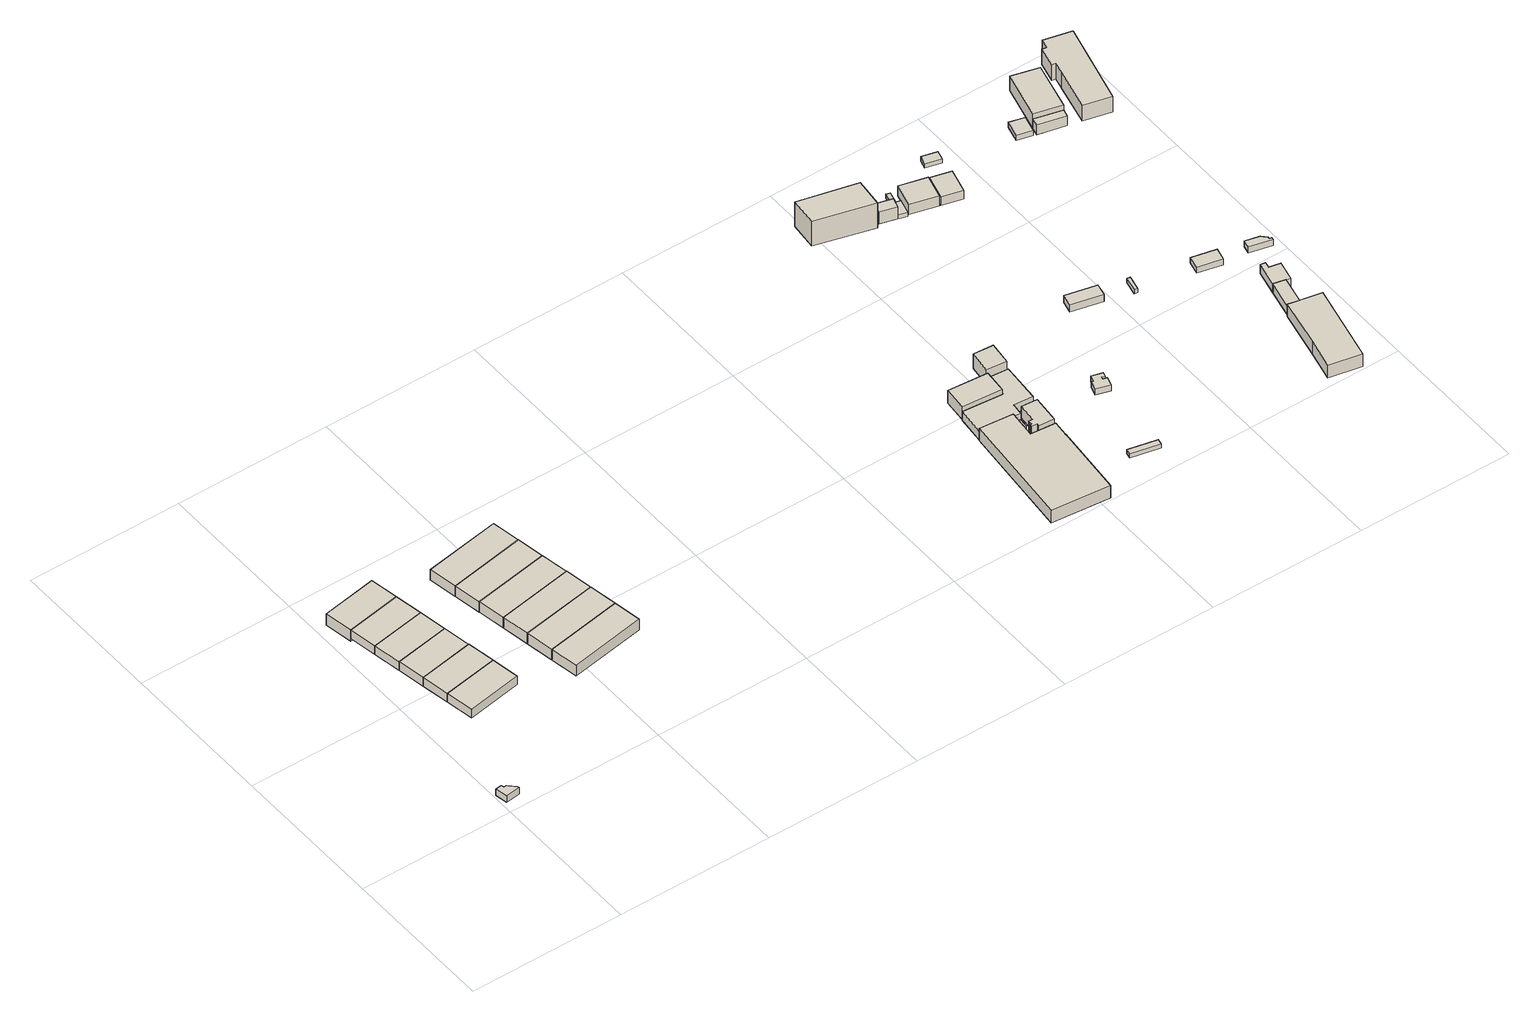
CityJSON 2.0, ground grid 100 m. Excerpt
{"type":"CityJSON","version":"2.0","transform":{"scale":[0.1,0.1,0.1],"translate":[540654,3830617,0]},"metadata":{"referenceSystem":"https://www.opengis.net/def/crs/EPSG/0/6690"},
"CityObjects":{
"building1":{"type":"Building","attributes":{"計測周辺長":32.99,"1/2500図郭":93,"区名":"住之江区","町丁目名称":"南港東１丁目","街区番号":4,"class":"3003","usage":"401","measuredHeight":4.8,"storeysAboveGround":2,"BuildingDetailAttribute.buildingRoofEdgeArea":58.17,"BuildingDetailAttribute.buildingStructureType":"610","BuildingDetailAttribute.buildingStructureOrgType":"2","BuildingDetailAttribute.detailedUsage":"1310","BuildingDetailAttribute.specifiedBuildingCoverageRate":0.6,"BuildingDetailAttribute.surveyYear":2017,"BuildingTsunamiRiskAttribute.description":"1","BuildingTsunamiRiskAttribute.rank":"2","BuildingTsunamiRiskAttribute.depth":1.46,"BuildingHighTideRiskAttribute.description":"1","BuildingHighTideRiskAttribute.rank":"2","BuildingHighTideRiskAttribute.depth":2.5,"BuildingIDAttribute.prefecture":"27","BuildingIDAttribute.city":"27125"},"geometry":[{"type":"Solid","lod":"1","boundaries":[[[[0,1,2,3,4,5,6]],[[5,7,8,6]],[[4,9,7,5]],[[3,10,9,4]],[[2,11,10,3]],[[1,12,11,2]],[[0,13,12,1]],[[6,8,13,0]],[[7,9,10,11,12,13,8]]]]}]},
"building2":{"type":"Building","attributes":{"計測周辺長":289.25,"1/2500図郭":93,"区名":"住之江区","町丁目名称":"南港東１丁目","街区番号":4,"class":"3001","usage":"431","measuredHeight":6.5,"storeysAboveGround":1,"BuildingDetailAttribute.buildingRoofEdgeArea":3902.39,"BuildingDetailAttribute.buildingStructureType":"610","BuildingDetailAttribute.buildingStructureOrgType":"2","BuildingDetailAttribute.detailedUsage":"1720","BuildingDetailAttribute.specifiedBuildingCoverageRate":0.6,"BuildingDetailAttribute.surveyYear":2017,"BuildingTsunamiRiskAttribute.description":"1","BuildingTsunamiRiskAttribute.rank":"2","BuildingTsunamiRiskAttribute.depth":0.87,"BuildingHighTideRiskAttribute.description":"1","BuildingHighTideRiskAttribute.rank":"2","BuildingHighTideRiskAttribute.depth":2.85,"BuildingIDAttribute.prefecture":"27","BuildingIDAttribute.city":"27125"},"geometry":[{"type":"Solid","lod":"1","boundaries":[[[[14,15,16,17]],[[16,18,19,17]],[[15,20,18,16]],[[14,21,20,15]],[[17,19,21,14]],[[18,20,21,19]]]]}]},
"building3":{"type":"Building","attributes":{"計測周辺長":289.25,"1/2500図郭":93,"区名":"住之江区","町丁目名称":"南港東１丁目","街区番号":4,"class":"3001","usage":"431","measuredHeight":6.7,"storeysAboveGround":1,"BuildingDetailAttribute.buildingRoofEdgeArea":3902.39,"BuildingDetailAttribute.buildingStructureType":"610","BuildingDetailAttribute.buildingStructureOrgType":"2","BuildingDetailAttribute.detailedUsage":"1720","BuildingDetailAttribute.specifiedBuildingCoverageRate":0.6,"BuildingDetailAttribute.surveyYear":2017,"BuildingTsunamiRiskAttribute.description":"1","BuildingTsunamiRiskAttribute.rank":"2","BuildingTsunamiRiskAttribute.depth":0.76,"BuildingHighTideRiskAttribute.description":"1","BuildingHighTideRiskAttribute.rank":"2","BuildingHighTideRiskAttribute.depth":2.94,"BuildingIDAttribute.prefecture":"27","BuildingIDAttribute.city":"27125"},"geometry":[{"type":"Solid","lod":"1","boundaries":[[[[22,23,24,25]],[[24,26,27,25]],[[23,28,26,24]],[[22,29,28,23]],[[25,27,29,22]],[[26,28,29,27]]]]}]},
"building4":{"type":"Building","attributes":{"計測周辺長":289.25,"1/2500図郭":93,"区名":"住之江区","町丁目名称":"南港東１丁目","街区番号":4,"class":"3001","usage":"431","measuredHeight":6.6,"storeysAboveGround":1,"BuildingDetailAttribute.buildingRoofEdgeArea":3902.39,"BuildingDetailAttribute.buildingStructureType":"610","BuildingDetailAttribute.buildingStructureOrgType":"2","BuildingDetailAttribute.detailedUsage":"1720","BuildingDetailAttribute.specifiedBuildingCoverageRate":0.6,"BuildingDetailAttribute.surveyYear":2017,"BuildingTsunamiRiskAttribute.description":"1","BuildingTsunamiRiskAttribute.rank":"2","BuildingTsunamiRiskAttribute.depth":1.14,"BuildingHighTideRiskAttribute.description":"1","BuildingHighTideRiskAttribute.rank":"3","BuildingHighTideRiskAttribute.depth":3.1,"BuildingIDAttribute.prefecture":"27","BuildingIDAttribute.city":"27125"},"geometry":[{"type":"Solid","lod":"1","boundaries":[[[[30,31,32,33]],[[32,34,35,33]],[[31,36,34,32]],[[30,37,36,31]],[[33,35,37,30]],[[34,36,37,35]]]]}]},
"building5":{"type":"Building","attributes":{"計測周辺長":289.25,"1/2500図郭":93,"区名":"住之江区","町丁目名称":"南港東１丁目","街区番号":4,"class":"3001","usage":"431","measuredHeight":6.6,"storeysAboveGround":1,"BuildingDetailAttribute.buildingRoofEdgeArea":3902.39,"BuildingDetailAttribute.buildingStructureType":"610","BuildingDetailAttribute.buildingStructureOrgType":"2","BuildingDetailAttribute.detailedUsage":"1720","BuildingDetailAttribute.specifiedBuildingCoverageRate":0.6,"BuildingDetailAttribute.surveyYear":2017,"BuildingTsunamiRiskAttribute.description":"1","BuildingTsunamiRiskAttribute.rank":"2","BuildingTsunamiRiskAttribute.depth":1.21,"BuildingHighTideRiskAttribute.description":"1","BuildingHighTideRiskAttribute.rank":"3","BuildingHighTideRiskAttribute.depth":3.12,"BuildingIDAttribute.prefecture":"27","BuildingIDAttribute.city":"27125"},"geometry":[{"type":"Solid","lod":"1","boundaries":[[[[38,39,40,41]],[[40,42,43,41]],[[39,44,42,40]],[[38,45,44,39]],[[41,43,45,38]],[[42,44,45,43]]]]}]},
"building6":{"type":"Building","attributes":{"計測周辺長":289.25,"1/2500図郭":93,"区名":"住之江区","町丁目名称":"南港東１丁目","街区番号":4,"class":"3001","usage":"431","measuredHeight":6.6,"storeysAboveGround":1,"BuildingDetailAttribute.buildingRoofEdgeArea":3902.39,"BuildingDetailAttribute.buildingStructureType":"610","BuildingDetailAttribute.buildingStructureOrgType":"2","BuildingDetailAttribute.detailedUsage":"1720","BuildingDetailAttribute.specifiedBuildingCoverageRate":0.6,"BuildingDetailAttribute.surveyYear":2017,"BuildingTsunamiRiskAttribute.description":"1","BuildingTsunamiRiskAttribute.rank":"2","BuildingTsunamiRiskAttribute.depth":1.41,"BuildingHighTideRiskAttribute.description":"1","BuildingHighTideRiskAttribute.rank":"3","BuildingHighTideRiskAttribute.depth":3.4,"BuildingIDAttribute.prefecture":"27","BuildingIDAttribute.city":"27125"},"geometry":[{"type":"Solid","lod":"1","boundaries":[[[[41,40,46,47]],[[46,48,49,47]],[[40,50,48,46]],[[41,51,50,40]],[[47,49,51,41]],[[48,50,51,49]]]]}]},
"building7":{"type":"Building","attributes":{"計測周辺長":289.25,"1/2500図郭":93,"区名":"住之江区","町丁目名称":"南港東１丁目","街区番号":4,"class":"3001","usage":"431","measuredHeight":8.5,"storeysAboveGround":1,"BuildingDetailAttribute.buildingRoofEdgeArea":3902.39,"BuildingDetailAttribute.buildingStructureType":"610","BuildingDetailAttribute.buildingStructureOrgType":"2","BuildingDetailAttribute.detailedUsage":"1720","BuildingDetailAttribute.specifiedBuildingCoverageRate":0.6,"BuildingDetailAttribute.surveyYear":2017,"BuildingTsunamiRiskAttribute.description":"1","BuildingTsunamiRiskAttribute.rank":"2","BuildingTsunamiRiskAttribute.depth":1.7,"BuildingHighTideRiskAttribute.description":"1","BuildingHighTideRiskAttribute.rank":"3","BuildingHighTideRiskAttribute.depth":3.31,"BuildingIDAttribute.prefecture":"27","BuildingIDAttribute.city":"27125"},"geometry":[{"type":"Solid","lod":"1","boundaries":[[[[52,53,54,55]],[[54,56,49,55]],[[53,57,56,54]],[[52,48,57,53]],[[55,49,48,52]],[[56,57,48,49]]]]}]},
"building8":{"type":"Building","attributes":{"計測周辺長":317.26,"1/2500図郭":93,"区名":"住之江区","町丁目名称":"南港東１丁目","街区番号":4,"class":"3001","usage":"431","measuredHeight":8,"storeysAboveGround":1,"BuildingDetailAttribute.buildingRoofEdgeArea":5415.6,"BuildingDetailAttribute.buildingStructureType":"610","BuildingDetailAttribute.buildingStructureOrgType":"2","BuildingDetailAttribute.detailedUsage":"1720","BuildingDetailAttribute.specifiedBuildingCoverageRate":0.6,"BuildingDetailAttribute.surveyYear":2017,"BuildingTsunamiRiskAttribute.description":"1","BuildingTsunamiRiskAttribute.rank":"2","BuildingTsunamiRiskAttribute.depth":1.03,"BuildingHighTideRiskAttribute.description":"1","BuildingHighTideRiskAttribute.rank":"2","BuildingHighTideRiskAttribute.depth":2.92,"BuildingIDAttribute.prefecture":"27","BuildingIDAttribute.city":"27125"},"geometry":[{"type":"Solid","lod":"1","boundaries":[[[[58,59,60,61]],[[60,62,63,61]],[[59,64,62,60]],[[58,65,64,59]],[[61,63,65,58]],[[62,64,65,63]]]]}]},
"building9":{"type":"Building","attributes":{"計測周辺長":317.26,"1/2500図郭":93,"区名":"住之江区","町丁目名称":"南港東１丁目","街区番号":4,"class":"3001","usage":"431","measuredHeight":8.1,"storeysAboveGround":1,"BuildingDetailAttribute.buildingRoofEdgeArea":5415.6,"BuildingDetailAttribute.buildingStructureType":"610","BuildingDetailAttribute.buildingStructureOrgType":"2","BuildingDetailAttribute.detailedUsage":"1720","BuildingDetailAttribute.specifiedBuildingCoverageRate":0.6,"BuildingDetailAttribute.surveyYear":2017,"BuildingTsunamiRiskAttribute.description":"1","BuildingTsunamiRiskAttribute.rank":"2","BuildingTsunamiRiskAttribute.depth":1.13,"BuildingHighTideRiskAttribute.description":"1","BuildingHighTideRiskAttribute.rank":"3","BuildingHighTideRiskAttribute.depth":3.15,"BuildingIDAttribute.prefecture":"27","BuildingIDAttribute.city":"27125"},"geometry":[{"type":"Solid","lod":"1","boundaries":[[[[61,60,66,67]],[[66,68,69,67]],[[60,70,68,66]],[[61,71,70,60]],[[67,69,71,61]],[[68,70,71,69]]]]}]},
"building10":{"type":"Building","attributes":{"計測周辺長":317.26,"1/2500図郭":93,"区名":"住之江区","町丁目名称":"南港東１丁目","街区番号":4,"class":"3001","usage":"431","measuredHeight":8.1,"storeysAboveGround":1,"BuildingDetailAttribute.buildingRoofEdgeArea":5415.6,"BuildingDetailAttribute.buildingStructureType":"610","BuildingDetailAttribute.buildingStructureOrgType":"2","BuildingDetailAttribute.detailedUsage":"1720","BuildingDetailAttribute.specifiedBuildingCoverageRate":0.6,"BuildingDetailAttribute.surveyYear":2017,"BuildingTsunamiRiskAttribute.description":"1","BuildingTsunamiRiskAttribute.rank":"2","BuildingTsunamiRiskAttribute.depth":1.28,"BuildingHighTideRiskAttribute.description":"1","BuildingHighTideRiskAttribute.rank":"3","BuildingHighTideRiskAttribute.depth":3.23,"BuildingIDAttribute.prefecture":"27","BuildingIDAttribute.city":"27125"},"geometry":[{"type":"Solid","lod":"1","boundaries":[[[[67,66,72,73]],[[72,74,75,73]],[[66,68,74,72]],[[67,69,68,66]],[[73,75,69,67]],[[74,68,69,75]]]]}]},
"building11":{"type":"Building","attributes":{"計測周辺長":317.26,"1/2500図郭":93,"区名":"住之江区","町丁目名称":"南港東１丁目","街区番号":4,"class":"3001","usage":"431","measuredHeight":7.9,"storeysAboveGround":1,"BuildingDetailAttribute.buildingRoofEdgeArea":5415.6,"BuildingDetailAttribute.buildingStructureType":"610","BuildingDetailAttribute.buildingStructureOrgType":"2","BuildingDetailAttribute.detailedUsage":"1720","BuildingDetailAttribute.specifiedBuildingCoverageRate":0.6,"BuildingDetailAttribute.surveyYear":2017,"BuildingTsunamiRiskAttribute.description":"1","BuildingTsunamiRiskAttribute.rank":"2","BuildingTsunamiRiskAttribute.depth":1.34,"BuildingHighTideRiskAttribute.description":"1","BuildingHighTideRiskAttribute.rank":"3","BuildingHighTideRiskAttribute.depth":3.29,"BuildingIDAttribute.prefecture":"27","BuildingIDAttribute.city":"27125"},"geometry":[{"type":"Solid","lod":"1","boundaries":[[[[73,72,76,77]],[[76,78,79,77]],[[72,80,78,76]],[[73,81,80,72]],[[77,79,81,73]],[[78,80,81,79]]]]}]},
"building12":{"type":"Building","attributes":{"計測周辺長":317.26,"1/2500図郭":93,"区名":"住之江区","町丁目名称":"南港東１丁目","街区番号":4,"class":"3001","usage":"431","measuredHeight":8,"storeysAboveGround":1,"BuildingDetailAttribute.buildingRoofEdgeArea":5415.6,"BuildingDetailAttribute.buildingStructureType":"610","BuildingDetailAttribute.buildingStructureOrgType":"2","BuildingDetailAttribute.detailedUsage":"1720","BuildingDetailAttribute.specifiedBuildingCoverageRate":0.6,"BuildingDetailAttribute.surveyYear":2017,"BuildingTsunamiRiskAttribute.description":"1","BuildingTsunamiRiskAttribute.rank":"2","BuildingTsunamiRiskAttribute.depth":1.39,"BuildingHighTideRiskAttribute.description":"1","BuildingHighTideRiskAttribute.rank":"3","BuildingHighTideRiskAttribute.depth":3.32,"BuildingIDAttribute.prefecture":"27","BuildingIDAttribute.city":"27125"},"geometry":[{"type":"Solid","lod":"1","boundaries":[[[[82,83,84,85]],[[84,86,87,85]],[[83,88,86,84]],[[82,89,88,83]],[[85,87,89,82]],[[86,88,89,87]]]]}]},
"building13":{"type":"Building","attributes":{"計測周辺長":317.26,"1/2500図郭":93,"区名":"住之江区","町丁目名称":"南港東１丁目","街区番号":4,"class":"3001","usage":"431","measuredHeight":8,"storeysAboveGround":1,"BuildingDetailAttribute.buildingRoofEdgeArea":5415.6,"BuildingDetailAttribute.buildingStructureType":"610","BuildingDetailAttribute.buildingStructureOrgType":"2","BuildingDetailAttribute.detailedUsage":"1720","BuildingDetailAttribute.specifiedBuildingCoverageRate":0.6,"BuildingDetailAttribute.surveyYear":2017,"BuildingTsunamiRiskAttribute.description":"1","BuildingTsunamiRiskAttribute.rank":"2","BuildingTsunamiRiskAttribute.depth":1.22,"BuildingHighTideRiskAttribute.description":"1","BuildingHighTideRiskAttribute.rank":"3","BuildingHighTideRiskAttribute.depth":3.15,"BuildingIDAttribute.prefecture":"27","BuildingIDAttribute.city":"27125"},"geometry":[{"type":"Solid","lod":"1","boundaries":[[[[90,91,92,93]],[[92,94,95,93]],[[91,96,94,92]],[[90,97,96,91]],[[93,95,97,90]],[[94,96,97,95]]]]}]},
"building14":{"type":"Building","attributes":{"計測周辺長":225.55,"1/2500図郭":93,"区名":"住之江区","町丁目名称":"平林南１丁目","街区番号":8,"class":"3001","usage":"441","measuredHeight":9.2,"storeysAboveGround":1,"BuildingDetailAttribute.buildingRoofEdgeArea":2537.46,"BuildingDetailAttribute.buildingStructureType":"610","BuildingDetailAttribute.buildingStructureOrgType":"2","BuildingDetailAttribute.detailedUsage":"1520","BuildingDetailAttribute.specifiedBuildingCoverageRate":0.6,"BuildingDetailAttribute.surveyYear":2017,"BuildingRiverFloodingRiskAttribute.description":"2","BuildingRiverFloodingRiskAttribute.rank":"2","BuildingRiverFloodingRiskAttribute.depth":1.54,"BuildingRiverFloodingRiskAttribute.adminType":"1","BuildingRiverFloodingRiskAttribute.scale":"2","BuildingRiverFloodingRiskAttribute.duration":41.4,"BuildingTsunamiRiskAttribute.description":"1","BuildingTsunamiRiskAttribute.rank":"2","BuildingTsunamiRiskAttribute.depth":2.44,"BuildingHighTideRiskAttribute.description":"1","BuildingHighTideRiskAttribute.rank":"3","BuildingHighTideRiskAttribute.depth":4.45,"BuildingIDAttribute.prefecture":"27","BuildingIDAttribute.city":"27125"},"geometry":[{"type":"Solid","lod":"1","boundaries":[[[[98,99,100,101,102,103,104,105]],[[104,106,107,105]],[[103,108,106,104]],[[102,109,108,103]],[[101,110,109,102]],[[100,111,110,101]],[[99,112,111,100]],[[98,113,112,99]],[[105,107,113,98]],[[106,108,109,110,111,112,113,107]]]]}]},
"building15":{"type":"Building","attributes":{"class":"3001","BuildingDetailAttribute.specifiedBuildingCoverageRate":0.6,"BuildingDetailAttribute.surveyYear":2017,"BuildingRiverFloodingRiskAttribute.description":"2","BuildingRiverFloodingRiskAttribute.rank":"2","BuildingRiverFloodingRiskAttribute.depth":1.44,"BuildingRiverFloodingRiskAttribute.adminType":"1","BuildingRiverFloodingRiskAttribute.scale":"2","BuildingRiverFloodingRiskAttribute.duration":45.82,"BuildingTsunamiRiskAttribute.description":"1","BuildingTsunamiRiskAttribute.rank":"2","BuildingTsunamiRiskAttribute.depth":1.95,"BuildingHighTideRiskAttribute.description":"1","BuildingHighTideRiskAttribute.rank":"3","BuildingHighTideRiskAttribute.depth":4.23,"BuildingIDAttribute.prefecture":"27","BuildingIDAttribute.city":"27125"},"geometry":[{"type":"Solid","lod":"1","boundaries":[[[[114,115,116,117]],[[116,118,119,117]],[[115,120,118,116]],[[114,121,120,115]],[[117,119,121,114]],[[118,120,121,119]]]]}]},
"building16":{"type":"Building","attributes":{"計測周辺長":138.48,"1/2500図郭":93,"区名":"住之江区","町丁目名称":"平林南１丁目","街区番号":8,"class":"3001","usage":"441","measuredHeight":9.5,"storeysAboveGround":1,"BuildingDetailAttribute.buildingRoofEdgeArea":1060.75,"BuildingDetailAttribute.buildingStructureType":"610","BuildingDetailAttribute.buildingStructureOrgType":"2","BuildingDetailAttribute.detailedUsage":"1520","BuildingDetailAttribute.specifiedBuildingCoverageRate":0.6,"BuildingDetailAttribute.surveyYear":2017,"BuildingRiverFloodingRiskAttribute.description":"2","BuildingRiverFloodingRiskAttribute.rank":"2","BuildingRiverFloodingRiskAttribute.depth":1.04,"BuildingRiverFloodingRiskAttribute.adminType":"1","BuildingRiverFloodingRiskAttribute.scale":"2","BuildingRiverFloodingRiskAttribute.duration":27.6,"BuildingTsunamiRiskAttribute.description":"1","BuildingTsunamiRiskAttribute.rank":"2","BuildingTsunamiRiskAttribute.depth":1.47,"BuildingHighTideRiskAttribute.description":"1","BuildingHighTideRiskAttribute.rank":"3","BuildingHighTideRiskAttribute.depth":3.78,"BuildingIDAttribute.prefecture":"27","BuildingIDAttribute.city":"27125"},"geometry":[{"type":"Solid","lod":"1","boundaries":[[[[122,123,124,125]],[[124,126,127,125]],[[123,128,126,124]],[[122,129,128,123]],[[125,127,129,122]],[[126,128,129,127]]]]}]},
"building17":{"type":"Building","attributes":{"計測周辺長":138.48,"1/2500図郭":93,"区名":"住之江区","町丁目名称":"平林南１丁目","街区番号":8,"class":"3001","usage":"441","measuredHeight":6.6,"storeysAboveGround":1,"BuildingDetailAttribute.buildingRoofEdgeArea":1060.75,"BuildingDetailAttribute.buildingStructureType":"610","BuildingDetailAttribute.buildingStructureOrgType":"2","BuildingDetailAttribute.detailedUsage":"1520","BuildingDetailAttribute.specifiedBuildingCoverageRate":0.6,"BuildingDetailAttribute.surveyYear":2017,"BuildingRiverFloodingRiskAttribute.description":"2","BuildingRiverFloodingRiskAttribute.rank":"2","BuildingRiverFloodingRiskAttribute.depth":1.14,"BuildingRiverFloodingRiskAttribute.adminType":"1","BuildingRiverFloodingRiskAttribute.scale":"2","BuildingRiverFloodingRiskAttribute.duration":25.8,"BuildingTsunamiRiskAttribute.description":"1","BuildingTsunamiRiskAttribute.rank":"2","BuildingTsunamiRiskAttribute.depth":1.89,"BuildingHighTideRiskAttribute.description":"1","BuildingHighTideRiskAttribute.rank":"3","BuildingHighTideRiskAttribute.depth":4.2,"BuildingIDAttribute.prefecture":"27","BuildingIDAttribute.city":"27125"},"geometry":[{"type":"Solid","lod":"1","boundaries":[[[[130,131,132,133,134,135,136,137]],[[136,138,139,137]],[[135,140,138,136]],[[134,141,140,135]],[[133,142,141,134]],[[132,143,142,133]],[[131,144,143,132]],[[130,145,144,131]],[[137,139,145,130]],[[138,140,141,142,143,144,145,139]]]]}]},
"building18":{"type":"Building","attributes":{"計測周辺長":62.7,"1/2500図郭":93,"区名":"住之江区","町丁目名称":"平林南１丁目","街区番号":8,"class":"3001","usage":"441","measuredHeight":8.9,"storeysAboveGround":2,"BuildingDetailAttribute.buildingRoofEdgeArea":193.89,"BuildingDetailAttribute.buildingStructureType":"610","BuildingDetailAttribute.buildingStructureOrgType":"2","BuildingDetailAttribute.detailedUsage":"1520","BuildingDetailAttribute.specifiedBuildingCoverageRate":0.6,"BuildingDetailAttribute.surveyYear":2017,"BuildingRiverFloodingRiskAttribute.description":"2","BuildingRiverFloodingRiskAttribute.rank":"2","BuildingRiverFloodingRiskAttribute.depth":1.54,"BuildingRiverFloodingRiskAttribute.adminType":"1","BuildingRiverFloodingRiskAttribute.scale":"2","BuildingRiverFloodingRiskAttribute.duration":45.82,"BuildingTsunamiRiskAttribute.description":"1","BuildingTsunamiRiskAttribute.rank":"2","BuildingTsunamiRiskAttribute.depth":2.06,"BuildingHighTideRiskAttribute.description":"1","BuildingHighTideRiskAttribute.rank":"3","BuildingHighTideRiskAttribute.depth":4.33,"BuildingIDAttribute.prefecture":"27","BuildingIDAttribute.city":"27125"},"geometry":[{"type":"Solid","lod":"1","boundaries":[[[[146,147,148,149,150,151,152,153,154,155]],[[154,156,157,155]],[[153,158,156,154]],[[152,159,158,153]],[[151,160,159,152]],[[150,161,160,151]],[[149,162,161,150]],[[148,163,162,149]],[[147,164,163,148]],[[146,165,164,147]],[[155,157,165,146]],[[156,158,159,160,161,162,163,164,165,157]]]]}]},
"building19":{"type":"Building","attributes":{"計測周辺長":55.11,"1/2500図郭":93,"区名":"住之江区","町丁目名称":"平林南１丁目","街区番号":8,"class":"3002","usage":"401","measuredHeight":10.8,"storeysAboveGround":3,"BuildingDetailAttribute.buildingRoofEdgeArea":189.03,"BuildingDetailAttribute.buildingStructureType":"603","BuildingDetailAttribute.buildingStructureOrgType":"3","BuildingDetailAttribute.detailedUsage":"1310","BuildingDetailAttribute.specifiedBuildingCoverageRate":0.6,"BuildingDetailAttribute.surveyYear":2017,"BuildingRiverFloodingRiskAttribute.description":"2","BuildingRiverFloodingRiskAttribute.rank":"2","BuildingRiverFloodingRiskAttribute.depth":1.54,"BuildingRiverFloodingRiskAttribute.adminType":"1","BuildingRiverFloodingRiskAttribute.scale":"2","BuildingRiverFloodingRiskAttribute.duration":45.95,"BuildingTsunamiRiskAttribute.description":"1","BuildingTsunamiRiskAttribute.rank":"2","BuildingTsunamiRiskAttribute.depth":2.15,"BuildingHighTideRiskAttribute.description":"1","BuildingHighTideRiskAttribute.rank":"3","BuildingHighTideRiskAttribute.depth":4.49,"BuildingIDAttribute.prefecture":"27","BuildingIDAttribute.city":"27125"},"geometry":[{"type":"Solid","lod":"1","boundaries":[[[[166,167,168,169]],[[168,170,171,169]],[[167,172,170,168]],[[166,173,172,167]],[[169,171,173,166]],[[170,172,173,171]]]]}]},
"building20":{"type":"Building","attributes":{"class":"3003","BuildingDetailAttribute.specifiedBuildingCoverageRate":0.6,"BuildingDetailAttribute.surveyYear":2017,"BuildingRiverFloodingRiskAttribute.description":"2","BuildingRiverFloodingRiskAttribute.rank":"2","BuildingRiverFloodingRiskAttribute.depth":1.54,"BuildingRiverFloodingRiskAttribute.adminType":"1","BuildingRiverFloodingRiskAttribute.scale":"2","BuildingRiverFloodingRiskAttribute.duration":45.75,"BuildingTsunamiRiskAttribute.description":"1","BuildingTsunamiRiskAttribute.rank":"2","BuildingTsunamiRiskAttribute.depth":1.86,"BuildingHighTideRiskAttribute.description":"1","BuildingHighTideRiskAttribute.rank":"3","BuildingHighTideRiskAttribute.depth":4.41,"BuildingIDAttribute.prefecture":"27","BuildingIDAttribute.city":"27125"},"geometry":[{"type":"Solid","lod":"1","boundaries":[[[[174,175,176,177]],[[176,178,179,177]],[[175,180,178,176]],[[174,181,180,175]],[[177,179,181,174]],[[178,180,181,179]]]]}]},
"building21":{"type":"Building","attributes":{"class":"3001","measuredHeight":4.5,"BuildingDetailAttribute.specifiedBuildingCoverageRate":0.6,"BuildingDetailAttribute.surveyYear":2017,"BuildingRiverFloodingRiskAttribute.description":"2","BuildingRiverFloodingRiskAttribute.rank":"2","BuildingRiverFloodingRiskAttribute.depth":1.34,"BuildingRiverFloodingRiskAttribute.adminType":"1","BuildingRiverFloodingRiskAttribute.scale":"2","BuildingRiverFloodingRiskAttribute.duration":40.05,"BuildingTsunamiRiskAttribute.description":"1","BuildingTsunamiRiskAttribute.rank":"2","BuildingTsunamiRiskAttribute.depth":1.93,"BuildingHighTideRiskAttribute.description":"1","BuildingHighTideRiskAttribute.rank":"3","BuildingHighTideRiskAttribute.depth":4.28,"BuildingIDAttribute.prefecture":"27","BuildingIDAttribute.city":"27125"},"geometry":[{"type":"Solid","lod":"1","boundaries":[[[[182,183,184,185,186,187,188,189,190,191]],[[190,192,193,191]],[[189,194,192,190]],[[188,195,194,189]],[[187,196,195,188]],[[186,197,196,187]],[[185,198,197,186]],[[184,199,198,185]],[[183,200,199,184]],[[182,201,200,183]],[[191,193,201,182]],[[192,194,195,196,197,198,199,200,201,193]]]]}]},
"building22":{"type":"Building","attributes":{"計測周辺長":113.33,"1/2500図郭":93,"区名":"住之江区","町丁目名称":"平林北２丁目","街区番号":9,"class":"3001","usage":"441","measuredHeight":18.6,"storeysAboveGround":2,"BuildingDetailAttribute.buildingRoofEdgeArea":693.84,"BuildingDetailAttribute.buildingStructureType":"610","BuildingDetailAttribute.buildingStructureOrgType":"2","BuildingDetailAttribute.detailedUsage":"1510","BuildingDetailAttribute.specifiedBuildingCoverageRate":0.6,"BuildingDetailAttribute.surveyYear":2017,"BuildingTsunamiRiskAttribute.description":"1","BuildingTsunamiRiskAttribute.rank":"2","BuildingTsunamiRiskAttribute.depth":0.92,"BuildingHighTideRiskAttribute.description":"1","BuildingHighTideRiskAttribute.rank":"2","BuildingHighTideRiskAttribute.depth":2,"BuildingIDAttribute.prefecture":"27","BuildingIDAttribute.city":"27125"},"geometry":[{"type":"Solid","lod":"1","boundaries":[[[[202,203,204,205]],[[204,206,207,205]],[[203,208,206,204]],[[202,209,208,203]],[[205,207,209,202]],[[206,208,209,207]]]]}]},
"building23":{"type":"Building","attributes":{"計測周辺長":35.63,"1/2500図郭":93,"区名":"住之江区","町丁目名称":"平林北２丁目","街区番号":9,"class":"3001","usage":"401","measuredHeight":9,"storeysAboveGround":3,"BuildingDetailAttribute.buildingRoofEdgeArea":75.03,"BuildingDetailAttribute.buildingStructureType":"610","BuildingDetailAttribute.buildingStructureOrgType":"2","BuildingDetailAttribute.detailedUsage":"1310","BuildingDetailAttribute.specifiedBuildingCoverageRate":0.6,"BuildingDetailAttribute.surveyYear":2017,"BuildingTsunamiRiskAttribute.description":"1","BuildingTsunamiRiskAttribute.rank":"2","BuildingTsunamiRiskAttribute.depth":0.79,"BuildingHighTideRiskAttribute.description":"1","BuildingHighTideRiskAttribute.rank":"2","BuildingHighTideRiskAttribute.depth":2,"BuildingIDAttribute.prefecture":"27","BuildingIDAttribute.city":"27125"},"geometry":[{"type":"Solid","lod":"1","boundaries":[[[[210,211,212,213]],[[212,214,215,213]],[[211,216,214,212]],[[210,217,216,211]],[[213,215,217,210]],[[214,216,217,215]]]]}]},
"building24":{"type":"Building","attributes":{"計測周辺長":46.72,"1/2500図郭":93,"区名":"住之江区","町丁目名称":"平林北２丁目","街区番号":9,"class":"3003","usage":"441","storeysAboveGround":2,"BuildingDetailAttribute.buildingRoofEdgeArea":76.89,"BuildingDetailAttribute.buildingStructureType":"610","BuildingDetailAttribute.buildingStructureOrgType":"2","BuildingDetailAttribute.detailedUsage":"1520","BuildingDetailAttribute.specifiedBuildingCoverageRate":0.6,"BuildingDetailAttribute.surveyYear":2017,"BuildingTsunamiRiskAttribute.description":"1","BuildingTsunamiRiskAttribute.rank":"2","BuildingTsunamiRiskAttribute.depth":0.72,"BuildingHighTideRiskAttribute.description":"1","BuildingHighTideRiskAttribute.rank":"2","BuildingHighTideRiskAttribute.depth":2.92,"BuildingIDAttribute.prefecture":"27","BuildingIDAttribute.city":"27125"},"geometry":[{"type":"Solid","lod":"1","boundaries":[[[[218,219,220,221,222,223,224]],[[223,225,226,224]],[[222,227,225,223]],[[221,228,227,222]],[[220,229,228,221]],[[219,230,229,220]],[[218,231,230,219]],[[224,226,231,218]],[[225,227,228,229,230,231,226]]]]}]},
"building25":{"type":"Building","attributes":{"class":"3001","measuredHeight":5.4,"BuildingDetailAttribute.specifiedBuildingCoverageRate":0.6,"BuildingDetailAttribute.surveyYear":2017,"BuildingRiverFloodingRiskAttribute.description":"2","BuildingRiverFloodingRiskAttribute.rank":"2","BuildingRiverFloodingRiskAttribute.depth":0.842,"BuildingRiverFloodingRiskAttribute.adminType":"1","BuildingRiverFloodingRiskAttribute.scale":"2","BuildingRiverFloodingRiskAttribute.duration":27.62,"BuildingTsunamiRiskAttribute.description":"1","BuildingTsunamiRiskAttribute.rank":"2","BuildingTsunamiRiskAttribute.depth":1.82,"BuildingHighTideRiskAttribute.description":"1","BuildingHighTideRiskAttribute.rank":"3","BuildingHighTideRiskAttribute.depth":4.04,"BuildingIDAttribute.prefecture":"27","BuildingIDAttribute.city":"27125"},"geometry":[{"type":"Solid","lod":"1","boundaries":[[[[232,233,234,235]],[[234,236,237,235]],[[233,238,236,234]],[[232,239,238,233]],[[235,237,239,232]],[[236,238,239,237]]]]}]},
"building26":{"type":"Building","attributes":{"計測周辺長":72.89,"1/2500図郭":93,"区名":"住之江区","町丁目名称":"平林北２丁目","街区番号":9,"class":"3001","usage":"431","measuredHeight":7.5,"storeysAboveGround":1,"BuildingDetailAttribute.buildingRoofEdgeArea":330.59,"BuildingDetailAttribute.buildingStructureType":"610","BuildingDetailAttribute.buildingStructureOrgType":"2","BuildingDetailAttribute.detailedUsage":"1720","BuildingDetailAttribute.specifiedBuildingCoverageRate":0.6,"BuildingDetailAttribute.surveyYear":2017,"BuildingTsunamiRiskAttribute.description":"1","BuildingTsunamiRiskAttribute.rank":"2","BuildingTsunamiRiskAttribute.depth":0.79,"BuildingHighTideRiskAttribute.description":"1","BuildingHighTideRiskAttribute.rank":"2","BuildingHighTideRiskAttribute.depth":2.98,"BuildingIDAttribute.prefecture":"27","BuildingIDAttribute.city":"27125"},"geometry":[{"type":"Solid","lod":"1","boundaries":[[[[240,241,242,243]],[[242,244,245,243]],[[241,246,244,242]],[[240,247,246,241]],[[243,245,247,240]],[[244,246,247,245]]]]}]},
"building27":{"type":"Building","attributes":{"計測周辺長":62.44,"1/2500図郭":93,"区名":"住之江区","町丁目名称":"平林北２丁目","街区番号":9,"class":"3001","usage":"441","measuredHeight":6.4,"storeysAboveGround":1,"BuildingDetailAttribute.buildingRoofEdgeArea":230.35,"BuildingDetailAttribute.buildingStructureType":"610","BuildingDetailAttribute.buildingStructureOrgType":"2","BuildingDetailAttribute.detailedUsage":"1520","BuildingDetailAttribute.specifiedBuildingCoverageRate":0.6,"BuildingDetailAttribute.surveyYear":2017,"BuildingTsunamiRiskAttribute.description":"1","BuildingTsunamiRiskAttribute.rank":"1","BuildingTsunamiRiskAttribute.depth":0.36,"BuildingHighTideRiskAttribute.description":"1","BuildingHighTideRiskAttribute.rank":"2","BuildingHighTideRiskAttribute.depth":2.51,"BuildingIDAttribute.prefecture":"27","BuildingIDAttribute.city":"27125"},"geometry":[{"type":"Solid","lod":"1","boundaries":[[[[248,249,250,251]],[[250,252,253,251]],[[249,254,252,250]],[[248,255,254,249]],[[251,253,255,248]],[[252,254,255,253]]]]}]},
"building28":{"type":"Building","attributes":{"class":"3001","measuredHeight":3.2,"BuildingDetailAttribute.specifiedBuildingCoverageRate":0.6,"BuildingDetailAttribute.surveyYear":2017,"BuildingRiverFloodingRiskAttribute.description":"2","BuildingRiverFloodingRiskAttribute.rank":"2","BuildingRiverFloodingRiskAttribute.depth":0.842,"BuildingRiverFloodingRiskAttribute.adminType":"1","BuildingRiverFloodingRiskAttribute.scale":"2","BuildingRiverFloodingRiskAttribute.duration":29.02,"BuildingTsunamiRiskAttribute.description":"1","BuildingTsunamiRiskAttribute.rank":"2","BuildingTsunamiRiskAttribute.depth":1.69,"BuildingHighTideRiskAttribute.description":"1","BuildingHighTideRiskAttribute.rank":"3","BuildingHighTideRiskAttribute.depth":3.91,"BuildingIDAttribute.prefecture":"27","BuildingIDAttribute.city":"27125"},"geometry":[{"type":"Solid","lod":"1","boundaries":[[[[256,257,258,259]],[[258,260,261,259]],[[257,262,260,258]],[[256,263,262,257]],[[259,261,263,256]],[[260,262,263,261]]]]}]},
"building29":{"type":"Building","attributes":{"class":"3001","measuredHeight":3.1,"BuildingDetailAttribute.specifiedBuildingCoverageRate":0.6,"BuildingDetailAttribute.surveyYear":2017,"BuildingTsunamiRiskAttribute.description":"1","BuildingTsunamiRiskAttribute.rank":"1","BuildingTsunamiRiskAttribute.depth":0.35,"BuildingHighTideRiskAttribute.description":"1","BuildingHighTideRiskAttribute.rank":"2","BuildingHighTideRiskAttribute.depth":2.55,"BuildingIDAttribute.prefecture":"27","BuildingIDAttribute.city":"27125"},"geometry":[{"type":"Solid","lod":"1","boundaries":[[[[264,265,266,267]],[[266,268,269,267]],[[265,270,268,266]],[[264,271,270,265]],[[267,269,271,264]],[[268,270,271,269]]]]}]},
"building30":{"type":"Building","attributes":{"計測周辺長":147.26,"1/2500図郭":93,"区名":"住之江区","町丁目名称":"平林南１丁目","街区番号":7,"class":"3001","usage":"431","measuredHeight":9.6,"storeysAboveGround":1,"BuildingDetailAttribute.buildingRoofEdgeArea":1101.47,"BuildingDetailAttribute.buildingStructureType":"610","BuildingDetailAttribute.buildingStructureOrgType":"2","BuildingDetailAttribute.detailedUsage":"1720","BuildingDetailAttribute.specifiedBuildingCoverageRate":0.6,"BuildingDetailAttribute.surveyYear":2017,"BuildingRiverFloodingRiskAttribute.description":"2","BuildingRiverFloodingRiskAttribute.rank":"2","BuildingRiverFloodingRiskAttribute.depth":1.84,"BuildingRiverFloodingRiskAttribute.adminType":"1","BuildingRiverFloodingRiskAttribute.scale":"2","BuildingRiverFloodingRiskAttribute.duration":81.88,"BuildingTsunamiRiskAttribute.description":"1","BuildingTsunamiRiskAttribute.rank":"2","BuildingTsunamiRiskAttribute.depth":1.84,"BuildingHighTideRiskAttribute.description":"1","BuildingHighTideRiskAttribute.rank":"3","BuildingHighTideRiskAttribute.depth":4.93,"BuildingIDAttribute.prefecture":"27","BuildingIDAttribute.city":"27125"},"geometry":[{"type":"Solid","lod":"1","boundaries":[[[[272,273,274,275,276,277,278]],[[277,279,280,278]],[[276,281,279,277]],[[275,282,281,276]],[[274,283,282,275]],[[273,284,283,274]],[[272,285,284,273]],[[278,280,285,272]],[[279,281,282,283,284,285,280]]]]}]},
"building31":{"type":"Building","attributes":{"class":"3001","measuredHeight":4.3,"BuildingDetailAttribute.specifiedBuildingCoverageRate":0.6,"BuildingDetailAttribute.surveyYear":2017,"BuildingRiverFloodingRiskAttribute.description":"2","BuildingRiverFloodingRiskAttribute.rank":"2","BuildingRiverFloodingRiskAttribute.depth":1.14,"BuildingRiverFloodingRiskAttribute.adminType":"1","BuildingRiverFloodingRiskAttribute.scale":"2","BuildingRiverFloodingRiskAttribute.duration":28.97,"BuildingTsunamiRiskAttribute.description":"1","BuildingTsunamiRiskAttribute.rank":"2","BuildingTsunamiRiskAttribute.depth":1.26,"BuildingHighTideRiskAttribute.description":"1","BuildingHighTideRiskAttribute.rank":"3","BuildingHighTideRiskAttribute.depth":3.97,"BuildingIDAttribute.prefecture":"27","BuildingIDAttribute.city":"27125"},"geometry":[{"type":"Solid","lod":"1","boundaries":[[[[286,287,288,289]],[[288,290,291,289]],[[287,292,290,288]],[[286,293,292,287]],[[289,291,293,286]],[[290,292,293,291]]]]}]},
"building32":{"type":"Building","attributes":{"計測周辺長":53.22,"1/2500図郭":93,"区名":"住之江区","町丁目名称":"平林南１丁目","街区番号":7,"class":"3003","usage":"431","measuredHeight":7.1,"storeysAboveGround":1,"BuildingDetailAttribute.buildingRoofEdgeArea":145.91,"BuildingDetailAttribute.buildingStructureType":"610","BuildingDetailAttribute.buildingStructureOrgType":"2","BuildingDetailAttribute.detailedUsage":"1720","BuildingDetailAttribute.specifiedBuildingCoverageRate":0.6,"BuildingDetailAttribute.surveyYear":2017,"BuildingRiverFloodingRiskAttribute.description":"2","BuildingRiverFloodingRiskAttribute.rank":"2","BuildingRiverFloodingRiskAttribute.depth":1.84,"BuildingRiverFloodingRiskAttribute.adminType":"1","BuildingRiverFloodingRiskAttribute.scale":"2","BuildingRiverFloodingRiskAttribute.duration":70.27,"BuildingTsunamiRiskAttribute.description":"1","BuildingTsunamiRiskAttribute.rank":"2","BuildingTsunamiRiskAttribute.depth":1.73,"BuildingHighTideRiskAttribute.description":"1","BuildingHighTideRiskAttribute.rank":"3","BuildingHighTideRiskAttribute.depth":4.78,"BuildingIDAttribute.prefecture":"27","BuildingIDAttribute.city":"27125"},"geometry":[{"type":"Solid","lod":"1","boundaries":[[[[294,295,296,297]],[[296,298,299,297]],[[295,300,298,296]],[[294,301,300,295]],[[297,299,301,294]],[[298,300,301,299]]]]}]},
"building33":{"type":"Building","attributes":{"計測周辺長":54.57,"1/2500図郭":93,"区名":"住之江区","町丁目名称":"平林南１丁目","街区番号":7,"class":"3001","usage":"431","measuredHeight":6.8,"storeysAboveGround":1,"BuildingDetailAttribute.buildingRoofEdgeArea":149.45,"BuildingDetailAttribute.buildingStructureType":"610","BuildingDetailAttribute.buildingStructureOrgType":"2","BuildingDetailAttribute.detailedUsage":"1720","BuildingDetailAttribute.specifiedBuildingCoverageRate":0.6,"BuildingDetailAttribute.surveyYear":2017,"BuildingRiverFloodingRiskAttribute.description":"2","BuildingRiverFloodingRiskAttribute.rank":"2","BuildingRiverFloodingRiskAttribute.depth":0.942,"BuildingRiverFloodingRiskAttribute.adminType":"1","BuildingRiverFloodingRiskAttribute.scale":"2","BuildingRiverFloodingRiskAttribute.duration":22.73,"BuildingTsunamiRiskAttribute.description":"1","BuildingTsunamiRiskAttribute.rank":"2","BuildingTsunamiRiskAttribute.depth":0.9,"BuildingHighTideRiskAttribute.description":"1","BuildingHighTideRiskAttribute.rank":"3","BuildingHighTideRiskAttribute.depth":3.95,"BuildingIDAttribute.prefecture":"27","BuildingIDAttribute.city":"27125"},"geometry":[{"type":"Solid","lod":"1","boundaries":[[[[302,303,304,305,306,307,308]],[[307,309,310,308]],[[306,311,309,307]],[[305,312,311,306]],[[304,313,312,305]],[[303,314,313,304]],[[302,315,314,303]],[[308,310,315,302]],[[309,311,312,313,314,315,310]]]]}]},
"building34":{"type":"Building","attributes":{"計測周辺長":42.16,"1/2500図郭":93,"区名":"住之江区","町丁目名称":"平林北２丁目","街区番号":9,"class":"3001","usage":"401","measuredHeight":3.9,"storeysAboveGround":1,"BuildingDetailAttribute.buildingRoofEdgeArea":110.71,"BuildingDetailAttribute.buildingStructureType":"601","BuildingDetailAttribute.buildingStructureOrgType":"1","BuildingDetailAttribute.detailedUsage":"1310","BuildingDetailAttribute.specifiedBuildingCoverageRate":0.6,"BuildingDetailAttribute.surveyYear":2017,"BuildingTsunamiRiskAttribute.description":"1","BuildingTsunamiRiskAttribute.rank":"1","BuildingTsunamiRiskAttribute.depth":0.28,"BuildingHighTideRiskAttribute.description":"1","BuildingHighTideRiskAttribute.rank":"2","BuildingHighTideRiskAttribute.depth":2.44,"BuildingIDAttribute.prefecture":"27","BuildingIDAttribute.city":"27125"},"geometry":[{"type":"Solid","lod":"1","boundaries":[[[[316,317,318,319]],[[318,320,321,319]],[[317,322,320,318]],[[316,323,322,317]],[[319,321,323,316]],[[320,322,323,321]]]]}]},
"building35":{"type":"Building","attributes":{"class":"3001","measuredHeight":4.6,"BuildingDetailAttribute.specifiedBuildingCoverageRate":0.6,"BuildingDetailAttribute.surveyYear":2017,"BuildingRiverFloodingRiskAttribute.description":"2","BuildingRiverFloodingRiskAttribute.rank":"2","BuildingRiverFloodingRiskAttribute.depth":1.54,"BuildingRiverFloodingRiskAttribute.adminType":"1","BuildingRiverFloodingRiskAttribute.scale":"2","BuildingRiverFloodingRiskAttribute.duration":41.72,"BuildingTsunamiRiskAttribute.description":"1","BuildingTsunamiRiskAttribute.rank":"2","BuildingTsunamiRiskAttribute.depth":1.01,"BuildingHighTideRiskAttribute.description":"1","BuildingHighTideRiskAttribute.rank":"3","BuildingHighTideRiskAttribute.depth":4.33,"BuildingIDAttribute.prefecture":"27","BuildingIDAttribute.city":"27125"},"geometry":[{"type":"Solid","lod":"1","boundaries":[[[[324,325,326,327,328,329,330]],[[329,331,332,330]],[[328,333,331,329]],[[327,334,333,328]],[[326,335,334,327]],[[325,336,335,326]],[[324,337,336,325]],[[330,332,337,324]],[[331,333,334,335,336,337,332]]]]}]},
"building36":{"type":"Building","attributes":{"計測周辺長":46.37,"1/2500図郭":93,"区名":"住之江区","町丁目名称":"平林北２丁目","街区番号":9,"class":"3003","usage":"441","measuredHeight":7.4,"storeysAboveGround":1,"BuildingDetailAttribute.buildingRoofEdgeArea":92.41,"BuildingDetailAttribute.buildingStructureType":"610","BuildingDetailAttribute.buildingStructureOrgType":"2","BuildingDetailAttribute.detailedUsage":"1424","BuildingDetailAttribute.specifiedBuildingCoverageRate":0.6,"BuildingDetailAttribute.surveyYear":2017,"BuildingTsunamiRiskAttribute.description":"1","BuildingTsunamiRiskAttribute.rank":"2","BuildingTsunamiRiskAttribute.depth":0.52,"BuildingHighTideRiskAttribute.description":"1","BuildingHighTideRiskAttribute.rank":"2","BuildingHighTideRiskAttribute.depth":2.68,"BuildingIDAttribute.prefecture":"27","BuildingIDAttribute.city":"27125"},"geometry":[{"type":"Solid","lod":"1","boundaries":[[[[338,339,340,341]],[[340,342,343,341]],[[339,344,342,340]],[[338,345,344,339]],[[341,343,345,338]],[[342,344,345,343]]]]}]},
"building37":{"type":"Building","attributes":{"計測周辺長":99.83,"1/2500図郭":93,"区名":"住之江区","町丁目名称":"平林北２丁目","街区番号":9,"class":"3001","usage":"441","measuredHeight":11,"storeysAboveGround":1,"BuildingDetailAttribute.buildingRoofEdgeArea":573.89,"BuildingDetailAttribute.buildingStructureType":"610","BuildingDetailAttribute.buildingStructureOrgType":"2","BuildingDetailAttribute.detailedUsage":"1424","BuildingDetailAttribute.specifiedBuildingCoverageRate":0.6,"BuildingDetailAttribute.surveyYear":2017,"BuildingTsunamiRiskAttribute.description":"1","BuildingTsunamiRiskAttribute.rank":"1","BuildingTsunamiRiskAttribute.depth":0.31,"BuildingHighTideRiskAttribute.description":"1","BuildingHighTideRiskAttribute.rank":"2","BuildingHighTideRiskAttribute.depth":2.61,"BuildingIDAttribute.prefecture":"27","BuildingIDAttribute.city":"27125"},"geometry":[{"type":"Solid","lod":"1","boundaries":[[[[346,347,348,349]],[[348,350,351,349]],[[347,352,350,348]],[[346,353,352,347]],[[349,351,353,346]],[[350,352,353,351]]]]}]},
"building38":{"type":"Building","attributes":{"計測周辺長":118.73,"1/2500図郭":93,"区名":"住之江区","町丁目名称":"平林北２丁目","街区番号":9,"class":"3001","usage":"441","measuredHeight":11.7,"storeysAboveGround":1,"BuildingDetailAttribute.buildingRoofEdgeArea":723.78,"BuildingDetailAttribute.buildingStructureType":"610","BuildingDetailAttribute.buildingStructureOrgType":"2","BuildingDetailAttribute.detailedUsage":"1520","BuildingDetailAttribute.specifiedBuildingCoverageRate":0.6,"BuildingDetailAttribute.surveyYear":2017,"BuildingTsunamiRiskAttribute.description":"1","BuildingTsunamiRiskAttribute.rank":"1","BuildingTsunamiRiskAttribute.depth":0.23,"BuildingHighTideRiskAttribute.description":"1","BuildingHighTideRiskAttribute.rank":"2","BuildingHighTideRiskAttribute.depth":2.71,"BuildingIDAttribute.prefecture":"27","BuildingIDAttribute.city":"27125"},"geometry":[{"type":"Solid","lod":"1","boundaries":[[[[354,355,356,357,358,359,360,361,362,363,364]],[[363,365,366,364]],[[362,367,365,363]],[[361,368,367,362]],[[360,369,368,361]],[[359,370,369,360]],[[358,371,370,359]],[[357,372,371,358]],[[356,373,372,357]],[[355,374,373,356]],[[354,375,374,355]],[[364,366,375,354]],[[365,367,368,369,370,371,372,373,374,375,366]]]]}]}
},
"vertices":[
[42,136,29],[46,117,29],[62,119,29],[106,77,29],[110,63,29],[14,51,29],[1,130,29],[14,51,76],[1,130,76],[110,63,76],[106,77,76],[62,119,76],[46,117,76],[42,136,76],
[605,745,36],[252,684,36],[221,863,36],[575,923,36],[221,863,101],[575,923,101],[252,684,101],[605,745,101],
[575,923,35],[221,863,35],[191,1041,35],[544,1101,35],[191,1041,102],[544,1101,102],[221,863,102],[575,923,102],
[544,1101,34],[191,1041,34],[161,1218,34],[514,1279,34],[161,1218,100],[514,1279,100],[191,1041,100],[544,1101,100],
[514,1279,33],[161,1218,33],[130,1397,33],[484,1457,33],[130,1397,99],[484,1457,99],[161,1218,99],[514,1279,99],
[100,1574,33],[454,1635,33],[100,1574,98],[454,1635,98],[130,1397,98],[484,1457,98],
[100,1574,13],[69,1756,13],[423,1816,13],[454,1635,13],[423,1816,98],[69,1756,98],
[1393,696,32],[903,612,32],[873,790,32],[1363,874,32],[873,790,112],[1363,874,112],[903,612,112],[1393,696,112],
[842,970,32],[1332,1054,32],[842,970,113],[1332,1054,113],[873,790,113],[1363,874,113],
[812,1147,32],[1302,1231,32],[812,1147,113],[1302,1231,113],
[781,1324,32],[1271,1408,32],[781,1324,111],[1271,1408,111],[812,1147,111],[1302,1231,111],
[1271,1408,31],[781,1324,31],[751,1501,31],[1241,1585,31],[751,1501,110],[1241,1585,110],[781,1324,110],[1271,1408,110],
[751,1501,30],[720,1685,30],[1210,1769,30],[1241,1585,30],[1210,1769,109],[1241,1585,109],[720,1685,109],[751,1501,109],
[3686,41,17],[3758,789,17],[3973,768,17],[3955,588,17],[4115,573,17],[4105,472,17],[4106,472,17],[4061,5,17],[4106,472,109],[4061,5,109],[4105,472,109],[4115,573,109],[3955,588,109],[3973,768,109],[3758,789,109],[3686,41,109],
[3979,700,20],[3984,759,20],[4016,756,20],[4010,697,20],[4016,756,50],[4010,697,50],[3984,759,50],[3979,700,50],
[3781,972,19],[3795,1123,19],[4050,1101,19],[4037,950,19],[4050,1101,114],[4037,950,114],[3795,1123,114],[3781,972,114],
[3761,792,16],[3781,970,16],[4039,947,16],[4053,1099,16],[4179,1088,16],[4157,834,16],[4034,844,16],[4025,769,16],[4034,844,82],[4025,769,82],[4157,834,82],[4179,1088,82],[4053,1099,82],[4039,947,82],[3781,970,82],[3761,792,82],
[4030,614,17],[4031,630,17],[3998,634,17],[4000,650,17],[4009,649,17],[4012,677,17],[4035,675,17],[4046,793,17],[4147,784,17],[4130,605,17],[4147,784,105],[4130,605,105],[4046,793,105],[4035,675,105],[4012,677,105],[4009,649,105],[4000,650,105],[3998,634,105],[4031,630,105],[4030,614,105],
[4052,1115,16],[4070,1260,16],[4198,1249,16],[4182,1104,16],[4198,1249,124],[4182,1104,124],[4070,1260,124],[4052,1115,124],
[4330,192,17],[4338,229,17],[4521,189,17],[4513,152,17],[4521,189,47],[4513,152,47],[4338,229,47],[4330,192,47],
[4473,695,20],[4490,753,20],[4501,750,20],[4513,791,20],[4584,769,20],[4575,741,20],[4556,747,20],[4551,733,20],[4578,725,20],[4561,669,20],[4578,725,65],[4561,669,65],[4551,733,65],[4556,747,65],[4575,741,65],[4584,769,65],[4513,791,65],[4501,750,65],[4490,753,65],[4473,695,65],
[3936,2540,22],[3955,2717,22],[4328,2626,22],[4307,2441,22],[4328,2626,208],[4307,2441,208],[3955,2717,208],[3936,2540,208],
[4326,2450,35],[4340,2517,35],[4448,2486,35],[4429,2421,35],[4448,2486,125],[4429,2421,125],[4340,2517,125],[4326,2450,125],
[4448,2486,34],[4474,2589,34],[4500,2583,34],[4481,2509,34],[4510,2501,34],[4485,2404,34],[4429,2421,34],[4485,2404,64],[4429,2421,64],[4510,2501,64],[4481,2509,64],[4500,2583,64],[4474,2589,64],[4448,2486,64],
[4748,1292,22],[4766,1371,22],[4963,1326,22],[4945,1247,22],[4963,1326,76],[4945,1247,76],[4766,1371,76],[4748,1292,76],
[4497,2412,34],[4537,2566,34],[4710,2521,34],[4670,2367,34],[4710,2521,109],[4670,2367,109],[4537,2566,109],[4497,2412,109],
[4676,2365,34],[4718,2525,34],[4849,2490,34],[4808,2331,34],[4849,2490,98],[4808,2331,98],[4718,2525,98],[4676,2365,98],
[5112,1199,21],[5133,1294,21],[5154,1289,21],[5133,1195,21],[5154,1289,52],[5133,1195,52],[5133,1294,52],[5112,1199,52],
[4784,2651,34],[4799,2710,34],[4897,2685,34],[4883,2626,34],[4897,2685,66],[4883,2626,66],[4799,2710,66],[4784,2651,66],
[5757,557,4],[5757,558,4],[5888,531,4],[5775,17,4],[5569,60,4],[5615,261,4],[5681,573,4],[5615,261,99],[5681,573,99],[5569,60,99],[5775,17,99],[5888,531,99],[5757,558,99],[5757,557,99],
[5482,1128,18],[5501,1210,18],[5656,1175,18],[5637,1093,18],[5656,1175,61],[5637,1093,61],[5501,1210,61],[5482,1128,61],
[5757,558,15],[5681,573,15],[5722,759,15],[5797,742,15],[5722,759,86],[5797,742,86],[5681,573,86],[5757,558,86],
[5722,759,16],[5757,921,16],[5788,915,16],[5781,877,16],[5853,862,16],[5825,735,16],[5797,742,16],[5825,735,84],[5797,742,84],[5853,862,84],[5781,877,84],[5788,915,84],[5757,921,84],[5722,759,84],
[5306,2524,37],[5334,2632,37],[5430,2608,37],[5403,2500,37],[5430,2608,76],[5403,2500,76],[5334,2632,76],[5306,2524,76],
[5801,1087,16],[5813,1139,16],[5902,1117,16],[5933,1085,16],[5931,1074,16],[5947,1070,16],[5943,1053,16],[5947,1070,61],[5943,1053,61],[5931,1074,61],[5933,1085,61],[5902,1117,61],[5813,1139,61],[5801,1087,61],
[5610,2502,35],[5598,2453,35],[5423,2496,35],[5435,2546,35],[5423,2496,109],[5435,2546,109],[5598,2453,109],[5610,2502,109],
[5685,2812,36],[5610,2502,36],[5435,2546,36],[5512,2857,36],[5435,2546,146],[5512,2857,146],[5610,2502,146],[5685,2812,146],
[5995,2932,32],[5861,2395,32],[5686,2436,32],[5751,2712,32],[5751,2713,32],[5767,2783,32],[5744,2789,32],[5775,2920,32],[5804,2913,32],[5818,2973,32],[5990,2933,32],[5818,2973,149],[5990,2933,149],[5804,2913,149],[5775,2920,149],[5744,2789,149],[5767,2783,149],[5751,2713,149],[5751,2712,149],[5686,2436,149],[5861,2395,149],[5995,2932,149]
]}
